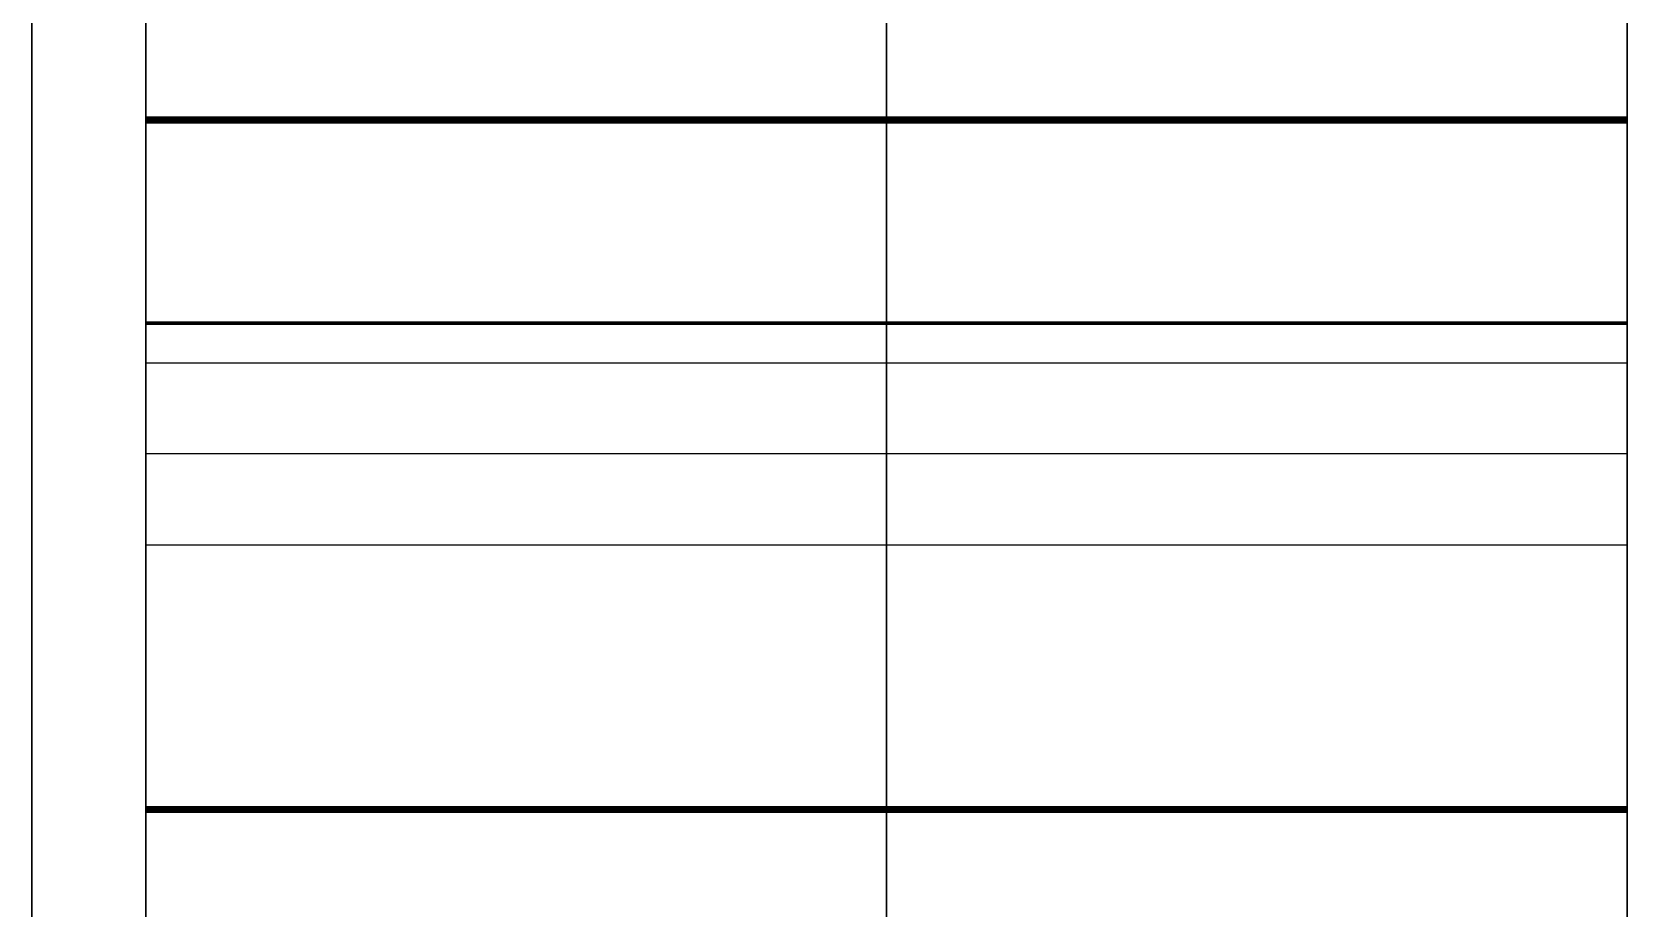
# Model space of a CAD drawing. Header units: millimetres. Extents: x -85 to 1059, y -155 to 155.
# Drawn here: x 1000 to 1007, y 35.92 to 39.77 of the extents above; entities that cross this region are included whole.
import ezdxf

# ---------------------------------------------------------------- set-up
doc = ezdxf.new("R2010")
doc.units = ezdxf.units.MM
doc.header["$MEASUREMENT"] = 0
doc.layers.add('Default', color=7, linetype='Continuous', true_color=0x000000)

msp = doc.modelspace()

# ---------------------------------------------------------------- linework, layer by layer
at = {"layer": 'Default'}
msp.add_line((1007, 11.1019, 0.0002), (1007, 140.002, 0.0002), dxfattribs=at)
for points, knots in [([(1000, 0, -154), (1000, -154, -154), (1000, -154), (1000, -154, 154), (1000, 0, 154), (1000, 154, 154), (1000, 154), (1000, 154, -154), (1000, 0, -154)], [0, 0, 0, 241.902634, 241.902634, 483.805269, 483.805269, 725.707903, 725.707903, 967.610537, 967.610537, 967.610537]), ([(1000, 0, -150), (1000, -150, -150), (1000, -150), (1000, -150, 150), (1000, 0, 150), (1000, 150, 150), (1000, 150), (1000, 150, -150), (1000, 0, -150)], [0, 0, 0, 235.619449, 235.619449, 471.238898, 471.238898, 706.858347, 706.858347, 942.477796, 942.477796, 942.477796])]:
    msp.add_rational_spline(points, [1, 0.707106781187, 1, 0.707106781187, 1, 0.707106781187, 1, 0.707106781187, 1], degree=2, knots=knots, dxfattribs=at)
for points, degree, knots in [([(1000.5, 0.0018, 150.0005), (1000.5, 82.8446, 150.0005), (1000.5, 150.0018, 82.8432), (1000.5, 150.0018, 0.0004), (1000.5, 150.0018, -82.8427), (1000.5, 82.8446, -150), (1000.5, 0.0018, -150), (1000.5, -82.8411, -150), (1000.5, -149.9983, -82.8427), (1000.5, -149.9983, 0.0004), (1000.5, -149.9983, 82.8432), (1000.5, -82.8411, 150.0005), (1000.5, 0.0018, 150.0005)], 3, [-5, -5, -5, -5, -4, -4, -4, -3, -3, -3, -2, -2, -2, -1, -1, -1, -1]), ([(1000.5, 0.3488, 139.7504), (1000.5, -76.9709, 139.7504), (1000.5, -139.6511, 77.0702), (1000.5, -139.6511, -0.2498), (1000.5, -139.6511, -77.5699), (1000.5, -76.9709, -140.2497), (1000.5, 0.3488, -140.2497), (1000.5, 77.6689, -140.2497), (1000.5, 140.349, -77.5699), (1000.5, 140.349, -0.2498), (1000.5, 140.349, 77.0702), (1000.5, 77.6689, 139.7504), (1000.5, 0.3488, 139.7504)], 3, [20636, 20636, 20636, 20636, 20637, 20637, 20637, 20638, 20638, 20638, 20639, 20639, 20639, 20640, 20640, 20640, 20640]), ([(1007, 0.3488, 139.7504), (1007, -76.9709, 139.7504), (1007, -139.6511, 77.0702), (1007, -139.6511, -0.2498), (1007, -139.6511, -77.5699), (1007, -76.9709, -140.2497), (1007, 0.3488, -140.2497), (1007, 77.6689, -140.2497), (1007, 140.349, -77.5699), (1007, 140.349, -0.2498), (1007, 140.349, 77.0702), (1007, 77.6689, 139.7504), (1007, 0.3488, 139.7504)], 3, [20636, 20636, 20636, 20636, 20637, 20637, 20637, 20638, 20638, 20638, 20639, 20639, 20639, 20640, 20640, 20640, 20640]), ([(1000.5, 0.0018, 140.0004), (1000.5, -77.318, 140.0004), (1000.5, -139.9981, 77.3202), (1000.5, -139.9981, 0.0002), (1000.5, -139.9981, -77.3199), (1000.5, -77.318, -139.9997), (1000.5, 0.0018, -139.9997), (1000.5, 77.3215, -139.9997), (1000.5, 140.002, -77.3199), (1000.5, 140.002, 0.0002), (1000.5, 140.002, 77.3202), (1000.5, 77.3215, 140.0004), (1000.5, 0.0018, 140.0004)], 3, [-1, -1, -1, -1, 0, 0, 0, 1, 1, 1, 2, 2, 2, 3, 3, 3, 3]), ([(1003.75, 0.0018, 140.0004), (1003.75, -77.318, 140.0004), (1003.75, -139.9981, 77.3202), (1003.75, -139.9981, 0.0002), (1003.75, -139.9981, -77.3199), (1003.75, -77.318, -139.9997), (1003.75, 0.0018, -139.9997), (1003.75, 77.3215, -139.9997), (1003.75, 140.002, -77.3199), (1003.75, 140.002, 0.0002), (1003.75, 140.002, 77.3202), (1003.75, 77.3215, 140.0004), (1003.75, 0.0018, 140.0004)], 3, [-1, -1, -1, -1, 0, 0, 0, 1, 1, 1, 2, 2, 2, 3, 3, 3, 3]), ([(1007, 0.0018, 140.0004), (1007, -77.318, 140.0004), (1007, -139.9981, 77.3202), (1007, -139.9981, 0.0002), (1007, -139.9981, -77.3199), (1007, -77.318, -139.9997), (1007, 0.0018, -139.9997), (1007, 77.3215, -139.9997), (1007, 140.002, -77.3199), (1007, 140.002, 0.0002), (1007, 140.002, 77.3202), (1007, 77.3215, 140.0004), (1007, 0.0018, 140.0004)], 3, [-1, -1, -1, -1, 0, 0, 0, 1, 1, 1, 2, 2, 2, 3, 3, 3, 3]), ([(1007, 124.0322, 15.6482), (1007, 116.3332, 77.2989), (1007, 63.7379, 125.0004), (1007, 0.0019, 125.0004), (1007, -17.5054, 125.0004), (1007, -34.1724, 121.4011), (1007, -49.2988, 114.9022)], 3, [595.378082, 595.378082, 595.378082, 595.378082, 596.378082, 596.378082, 596.378082, 597.378082, 597.378082, 597.378082, 597.378082]), ([(1007, -49.627, -114.76), (1007, -34.4135, -121.3481), (1007, -17.6322, -124.9994), (1007, 0.0018, -124.9994), (1007, 63.676, -124.9994), (1007, 116.2304, -77.3892), (1007, 124.0095, -15.8252)], 3, [1200.555169, 1200.555169, 1200.555169, 1200.555169, 1201.555169, 1201.555169, 1201.555169, 1202.555169, 1202.555169, 1202.555169, 1202.555169]), ([(1000.5, 39.3915, 147.6627), (1000.5, 39.4133, 147.6971), (1000.5, 39.4352, 147.7315), (1000.5, 39.4611, 147.7719), (1000.5, 39.4871, 147.8123), (1000.5, 39.5132, 147.8527), (1000.5, 39.5393, 147.8931), (1000.5, 39.5656, 147.934), (1000.5, 39.5918, 147.9749), (1000.5, 39.6185, 148.0158), (1000.5, 39.6451, 148.0567), (1000.5, 39.6719, 148.0978), (1000.5, 39.6987, 148.1389), (1000.5, 39.7259, 148.1802), (1000.5, 39.7531, 148.2215), (1000.5, 39.7804, 148.2631), (1000.5, 39.8077, 148.3047), (1000.5, 39.8354, 148.3466), (1000.5, 39.8631, 148.3884), (1000.5, 39.891, 148.4302), (1000.5, 39.9189, 148.472), (1000.5, 39.9469, 148.5141), (1000.5, 39.9749, 148.5563), (1000.5, 40.0033, 148.5988), (1000.5, 40.0317, 148.6413), (1000.5, 40.0603, 148.6836), (1000.5, 40.0889, 148.726), (1000.5, 40.1178, 148.7687), (1000.5, 40.1468, 148.8113), (1000.5, 40.1759, 148.8544), (1000.5, 40.205, 148.8974), (1000.5, 40.2344, 148.9405), (1000.5, 40.2639, 148.9835), (1000.5, 40.2935, 149.0267), (1000.5, 40.3231, 149.0699), (1000.5, 40.3531, 149.1133), (1000.5, 40.3831, 149.1567), (1000.5, 40.4133, 149.2005), (1000.5, 40.4434, 149.2442), (1000.5, 40.474, 149.2881), (1000.5, 40.5045, 149.332), (1000.5, 40.5352, 149.3761), (1000.5, 40.5659, 149.4202), (1000.5, 40.5711, 149.4278), (1000.5, 40.5764, 149.4354)], 2, [916, 916, 916, 917, 917, 918, 918, 919, 919, 920, 920, 921, 921, 922, 922, 923, 923, 924, 924, 925, 925, 926, 926, 927, 927, 928, 928, 929, 929, 930, 930, 931, 931, 932, 932, 933, 933, 934, 934, 935, 935, 936, 936, 937, 937, 938, 938, 938]), ([(1000.5, 40.5764, -149.935), (1000.5, 40.5711, -149.9274), (1000.5, 40.5659, -149.9198), (1000.5, 40.5352, -149.8757), (1000.5, 40.5045, -149.8316), (1000.5, 40.474, -149.7879), (1000.5, 40.4434, -149.7441), (1000.5, 40.4133, -149.7004), (1000.5, 40.3831, -149.6567), (1000.5, 40.3531, -149.6133), (1000.5, 40.3231, -149.5699), (1000.5, 40.2935, -149.5267), (1000.5, 40.2639, -149.4834), (1000.5, 40.2344, -149.44), (1000.5, 40.205, -149.3967), (1000.5, 40.1759, -149.3538), (1000.5, 40.1468, -149.3109), (1000.5, 40.1178, -149.2682), (1000.5, 40.0889, -149.2256), (1000.5, 40.0603, -149.1831), (1000.5, 40.0317, -149.1405), (1000.5, 40.0033, -149.0984), (1000.5, 39.9749, -149.0562), (1000.5, 39.9469, -149.0139), (1000.5, 39.9189, -148.9716), (1000.5, 39.891, -148.9298), (1000.5, 39.8631, -148.888), (1000.5, 39.8354, -148.8461), (1000.5, 39.8077, -148.8043), (1000.5, 39.7804, -148.7627), (1000.5, 39.7531, -148.7211), (1000.5, 39.7259, -148.6798), (1000.5, 39.6987, -148.6385), (1000.5, 39.6719, -148.5974), (1000.5, 39.6451, -148.5563), (1000.5, 39.6185, -148.5154), (1000.5, 39.5918, -148.4745), (1000.5, 39.5656, -148.4338), (1000.5, 39.5393, -148.393), (1000.5, 39.5132, -148.3524), (1000.5, 39.4871, -148.3119), (1000.5, 39.4611, -148.2715), (1000.5, 39.4352, -148.2311), (1000.5, 39.4133, -148.1967), (1000.5, 39.3915, -148.1623)], 2, [9516, 9516, 9516, 9517, 9517, 9518, 9518, 9519, 9519, 9520, 9520, 9521, 9521, 9522, 9522, 9523, 9523, 9524, 9524, 9525, 9525, 9526, 9526, 9527, 9527, 9528, 9528, 9529, 9529, 9530, 9530, 9531, 9531, 9532, 9532, 9533, 9533, 9534, 9534, 9535, 9535, 9536, 9536, 9537, 9537, 9538, 9538, 9538]), ([(1007, 39.3915, 147.6627), (1007, 39.4133, 147.6971), (1007, 39.4352, 147.7315), (1007, 39.4611, 147.7719), (1007, 39.4871, 147.8123), (1007, 39.5132, 147.8527), (1007, 39.5393, 147.8931), (1007, 39.5656, 147.934), (1007, 39.5918, 147.9749), (1007, 39.6185, 148.0158), (1007, 39.6451, 148.0567), (1007, 39.6719, 148.0978), (1007, 39.6987, 148.1389), (1007, 39.7259, 148.1802), (1007, 39.7531, 148.2215), (1007, 39.7804, 148.2631), (1007, 39.8077, 148.3047), (1007, 39.8354, 148.3466), (1007, 39.8631, 148.3884), (1007, 39.891, 148.4302), (1007, 39.9189, 148.472), (1007, 39.9469, 148.5141), (1007, 39.9749, 148.5563), (1007, 40.0033, 148.5988), (1007, 40.0317, 148.6413), (1007, 40.0603, 148.6836), (1007, 40.0889, 148.726), (1007, 40.1178, 148.7687), (1007, 40.1468, 148.8113), (1007, 40.1759, 148.8544), (1007, 40.205, 148.8974), (1007, 40.2344, 148.9405), (1007, 40.2639, 148.9835), (1007, 40.2935, 149.0267), (1007, 40.3231, 149.0699), (1007, 40.3531, 149.1133), (1007, 40.3831, 149.1567), (1007, 40.4133, 149.2005), (1007, 40.4434, 149.2442), (1007, 40.474, 149.2881), (1007, 40.5045, 149.332), (1007, 40.5352, 149.3761), (1007, 40.5659, 149.4202), (1007, 40.5711, 149.4278), (1007, 40.5764, 149.4354)], 2, [916, 916, 916, 917, 917, 918, 918, 919, 919, 920, 920, 921, 921, 922, 922, 923, 923, 924, 924, 925, 925, 926, 926, 927, 927, 928, 928, 929, 929, 930, 930, 931, 931, 932, 932, 933, 933, 934, 934, 935, 935, 936, 936, 937, 937, 938, 938, 938]), ([(1007, 40.5764, -149.935), (1007, 40.5711, -149.9274), (1007, 40.5659, -149.9198), (1007, 40.5352, -149.8757), (1007, 40.5045, -149.8316), (1007, 40.474, -149.7879), (1007, 40.4434, -149.7441), (1007, 40.4133, -149.7004), (1007, 40.3831, -149.6567), (1007, 40.3531, -149.6133), (1007, 40.3231, -149.5699), (1007, 40.2935, -149.5267), (1007, 40.2639, -149.4834), (1007, 40.2344, -149.44), (1007, 40.205, -149.3967), (1007, 40.1759, -149.3538), (1007, 40.1468, -149.3109), (1007, 40.1178, -149.2682), (1007, 40.0889, -149.2256), (1007, 40.0603, -149.1831), (1007, 40.0317, -149.1405), (1007, 40.0033, -149.0984), (1007, 39.9749, -149.0562), (1007, 39.9469, -149.0139), (1007, 39.9189, -148.9716), (1007, 39.891, -148.9298), (1007, 39.8631, -148.888), (1007, 39.8354, -148.8461), (1007, 39.8077, -148.8043), (1007, 39.7804, -148.7627), (1007, 39.7531, -148.7211), (1007, 39.7259, -148.6798), (1007, 39.6987, -148.6385), (1007, 39.6719, -148.5974), (1007, 39.6451, -148.5563), (1007, 39.6185, -148.5154), (1007, 39.5918, -148.4745), (1007, 39.5656, -148.4338), (1007, 39.5393, -148.393), (1007, 39.5132, -148.3524), (1007, 39.4871, -148.3119), (1007, 39.4611, -148.2715), (1007, 39.4352, -148.2311), (1007, 39.4133, -148.1967), (1007, 39.3915, -148.1623)], 2, [9516, 9516, 9516, 9517, 9517, 9518, 9518, 9519, 9519, 9520, 9520, 9521, 9521, 9522, 9522, 9523, 9523, 9524, 9524, 9525, 9525, 9526, 9526, 9527, 9527, 9528, 9528, 9529, 9529, 9530, 9530, 9531, 9531, 9532, 9532, 9533, 9533, 9534, 9534, 9535, 9535, 9536, 9536, 9537, 9537, 9538, 9538, 9538]), ([(1000.5, 38.4933, 147.8673), (1000.5, 38.636, 147.8304), (1000.5, 38.7787, 147.7936), (1000.5, 38.9297, 147.7544), (1000.5, 39.0807, 147.7153), (1000.5, 39.2234, 147.6777), (1000.5, 39.3661, 147.6401)], 2, [904, 904, 904, 905, 905, 906, 906, 907, 907, 907]), ([(1000.5, 39.3661, -148.1397), (1000.5, 39.2234, -148.1771), (1000.5, 39.0807, -148.2145), (1000.5, 38.9297, -148.254), (1000.5, 38.7787, -148.2935), (1000.5, 38.636, -148.3304), (1000.5, 38.4933, -148.3673)], 2, [9547, 9547, 9547, 9548, 9548, 9549, 9549, 9550, 9550, 9550]), ([(1007, 38.4933, 147.8673), (1007, 38.636, 147.8304), (1007, 38.7787, 147.7936), (1007, 38.9297, 147.7544), (1007, 39.0807, 147.7153), (1007, 39.2234, 147.6777), (1007, 39.3661, 147.6401)], 2, [904, 904, 904, 905, 905, 906, 906, 907, 907, 907]), ([(1007, 39.3661, -148.1397), (1007, 39.2234, -148.1771), (1007, 39.0807, -148.2145), (1007, 38.9297, -148.254), (1007, 38.7787, -148.2935), (1007, 38.636, -148.3304), (1007, 38.4933, -148.3673)], 2, [9547, 9547, 9547, 9548, 9548, 9549, 9549, 9550, 9550, 9550]), ([(1000.5, 38.4898, 147.8701), (1000.5, 38.4906, 147.8694), (1000.5, 38.4915, 147.8687), (1000.5, 38.4924, 147.868), (1000.5, 38.4933, 147.8673)], 2, [902, 902, 902, 903, 903, 904, 904, 904]), ([(1000.5, 38.4869, 147.8758), (1000.5, 38.4876, 147.8744), (1000.5, 38.4883, 147.8729), (1000.5, 38.489, 147.8715), (1000.5, 38.4898, 147.8701)], 2, [900, 900, 900, 901, 901, 902, 902, 902]), ([(1000.5, 38.4823, 147.8998), (1000.5, 38.4831, 147.8941), (1000.5, 38.4838, 147.8885), (1000.5, 38.4841, 147.886), (1000.5, 38.4845, 147.8835)], 2, [895, 895, 895, 896.5, 896.5, 898, 898, 898]), ([(1000.5, 38.4838, -148.3881), (1000.5, 38.4834, -148.3909), (1000.5, 38.4831, -148.3937), (1000.5, 38.4827, -148.3965), (1000.5, 38.4823, -148.3994)], 2, [9557, 9557, 9557, 9558, 9558, 9559, 9559, 9559]), ([(1000.5, 38.3134, 150.0252), (1000.5, 38.3142, 150.0161), (1000.5, 38.3151, 150.0069), (1000.5, 38.3204, 149.9535), (1000.5, 38.3257, 149.9), (1000.5, 38.3308, 149.8469), (1000.5, 38.3359, 149.7938), (1000.5, 38.3411, 149.7407), (1000.5, 38.3462, 149.6876), (1000.5, 38.3511, 149.6352), (1000.5, 38.3561, 149.5829), (1000.5, 38.3608, 149.5307), (1000.5, 38.3656, 149.4784), (1000.5, 38.3702, 149.4264), (1000.5, 38.3747, 149.3744), (1000.5, 38.3792, 149.3227), (1000.5, 38.3836, 149.271), (1000.5, 38.388, 149.2197), (1000.5, 38.3924, 149.1683), (1000.5, 38.3966, 149.1174), (1000.5, 38.4009, 149.0664), (1000.5, 38.4049, 149.0156), (1000.5, 38.409, 148.9648), (1000.5, 38.413, 148.9142), (1000.5, 38.4171, 148.8635), (1000.5, 38.421, 148.8133), (1000.5, 38.4248, 148.763), (1000.5, 38.4285, 148.7131), (1000.5, 38.4323, 148.6632), (1000.5, 38.4358, 148.6136), (1000.5, 38.4393, 148.564), (1000.5, 38.4428, 148.5148), (1000.5, 38.4464, 148.4656), (1000.5, 38.4497, 148.4166), (1000.5, 38.4531, 148.3675), (1000.5, 38.4562, 148.3187), (1000.5, 38.4594, 148.2698), (1000.5, 38.4626, 148.2215), (1000.5, 38.4658, 148.1732), (1000.5, 38.4688, 148.125), (1000.5, 38.4718, 148.0769), (1000.5, 38.4746, 148.0289), (1000.5, 38.4774, 147.9809), (1000.5, 38.4799, 147.9403), (1000.5, 38.4823, 147.8998)], 2, [873, 873, 873, 874, 874, 875, 875, 876, 876, 877, 877, 878, 878, 879, 879, 880, 880, 881, 881, 882, 882, 883, 883, 884, 884, 885, 885, 886, 886, 887, 887, 888, 888, 889, 889, 890, 890, 891, 891, 892, 892, 893, 893, 894, 894, 895, 895, 895]), ([(1000.5, 38.4823, -148.3994), (1000.5, 38.4799, -148.4401), (1000.5, 38.4774, -148.4808), (1000.5, 38.4746, -148.5286), (1000.5, 38.4718, -148.5764), (1000.5, 38.4688, -148.6246), (1000.5, 38.4658, -148.6728), (1000.5, 38.4626, -148.7211), (1000.5, 38.4594, -148.7694), (1000.5, 38.4562, -148.8183), (1000.5, 38.4531, -148.8671), (1000.5, 38.4497, -148.9162), (1000.5, 38.4464, -148.9652), (1000.5, 38.4428, -149.0144), (1000.5, 38.4393, -149.0636), (1000.5, 38.4358, -149.1132), (1000.5, 38.4323, -149.1628), (1000.5, 38.4285, -149.2129), (1000.5, 38.4248, -149.263), (1000.5, 38.421, -149.313), (1000.5, 38.4171, -149.3631), (1000.5, 38.413, -149.4138), (1000.5, 38.409, -149.4644), (1000.5, 38.4049, -149.5152), (1000.5, 38.4009, -149.566), (1000.5, 38.3966, -149.617), (1000.5, 38.3924, -149.6679), (1000.5, 38.388, -149.7193), (1000.5, 38.3836, -149.7706), (1000.5, 38.3792, -149.8223), (1000.5, 38.3747, -149.874), (1000.5, 38.3702, -149.926), (1000.5, 38.3656, -149.978), (1000.5, 38.3608, -150.0302), (1000.5, 38.3561, -150.0825), (1000.5, 38.3511, -150.1352), (1000.5, 38.3462, -150.1879), (1000.5, 38.3411, -150.2405), (1000.5, 38.3359, -150.2931), (1000.5, 38.3308, -150.3463), (1000.5, 38.3257, -150.3996), (1000.5, 38.3204, -150.4531), (1000.5, 38.3151, -150.5065), (1000.5, 38.3142, -150.5157), (1000.5, 38.3134, -150.5248)], 2, [9559, 9559, 9559, 9560, 9560, 9561, 9561, 9562, 9562, 9563, 9563, 9564, 9564, 9565, 9565, 9566, 9566, 9567, 9567, 9568, 9568, 9569, 9569, 9570, 9570, 9571, 9571, 9572, 9572, 9573, 9573, 9574, 9574, 9575, 9575, 9576, 9576, 9577, 9577, 9578, 9578, 9579, 9579, 9580, 9580, 9581, 9581, 9581]), ([(1007, 38.4898, 147.8701), (1007, 38.4906, 147.8694), (1007, 38.4915, 147.8687), (1007, 38.4924, 147.868), (1007, 38.4933, 147.8673)], 2, [902, 902, 902, 903, 903, 904, 904, 904]), ([(1007, 38.4869, 147.8758), (1007, 38.4876, 147.8744), (1007, 38.4883, 147.8729), (1007, 38.489, 147.8715), (1007, 38.4898, 147.8701)], 2, [900, 900, 900, 901, 901, 902, 902, 902]), ([(1007, 38.4823, 147.8998), (1007, 38.4831, 147.8941), (1007, 38.4838, 147.8885), (1007, 38.4841, 147.886), (1007, 38.4845, 147.8835)], 2, [895, 895, 895, 896.5, 896.5, 898, 898, 898]), ([(1007, 38.4838, -148.3881), (1007, 38.4834, -148.3909), (1007, 38.4831, -148.3937), (1007, 38.4827, -148.3965), (1007, 38.4823, -148.3994)], 2, [9557, 9557, 9557, 9558, 9558, 9559, 9559, 9559]), ([(1007, 38.3134, 150.0252), (1007, 38.3142, 150.0161), (1007, 38.3151, 150.0069), (1007, 38.3204, 149.9535), (1007, 38.3257, 149.9), (1007, 38.3308, 149.8469), (1007, 38.3359, 149.7938), (1007, 38.3411, 149.7407), (1007, 38.3462, 149.6876), (1007, 38.3511, 149.6352), (1007, 38.3561, 149.5829), (1007, 38.3608, 149.5307), (1007, 38.3656, 149.4784), (1007, 38.3702, 149.4264), (1007, 38.3747, 149.3744), (1007, 38.3792, 149.3227), (1007, 38.3836, 149.271), (1007, 38.388, 149.2197), (1007, 38.3924, 149.1683), (1007, 38.3966, 149.1174), (1007, 38.4009, 149.0664), (1007, 38.4049, 149.0156), (1007, 38.409, 148.9648), (1007, 38.413, 148.9142), (1007, 38.4171, 148.8635), (1007, 38.421, 148.8133), (1007, 38.4248, 148.763), (1007, 38.4285, 148.7131), (1007, 38.4323, 148.6632), (1007, 38.4358, 148.6136), (1007, 38.4393, 148.564), (1007, 38.4428, 148.5148), (1007, 38.4464, 148.4656), (1007, 38.4497, 148.4166), (1007, 38.4531, 148.3675), (1007, 38.4562, 148.3187), (1007, 38.4594, 148.2698), (1007, 38.4626, 148.2215), (1007, 38.4658, 148.1732), (1007, 38.4688, 148.125), (1007, 38.4718, 148.0769), (1007, 38.4746, 148.0289), (1007, 38.4774, 147.9809), (1007, 38.4799, 147.9403), (1007, 38.4823, 147.8998)], 2, [873, 873, 873, 874, 874, 875, 875, 876, 876, 877, 877, 878, 878, 879, 879, 880, 880, 881, 881, 882, 882, 883, 883, 884, 884, 885, 885, 886, 886, 887, 887, 888, 888, 889, 889, 890, 890, 891, 891, 892, 892, 893, 893, 894, 894, 895, 895, 895]), ([(1007, 38.4823, -148.3994), (1007, 38.4799, -148.4401), (1007, 38.4774, -148.4808), (1007, 38.4746, -148.5286), (1007, 38.4718, -148.5764), (1007, 38.4688, -148.6246), (1007, 38.4658, -148.6728), (1007, 38.4626, -148.7211), (1007, 38.4594, -148.7694), (1007, 38.4562, -148.8183), (1007, 38.4531, -148.8671), (1007, 38.4497, -148.9162), (1007, 38.4464, -148.9652), (1007, 38.4428, -149.0144), (1007, 38.4393, -149.0636), (1007, 38.4358, -149.1132), (1007, 38.4323, -149.1628), (1007, 38.4285, -149.2129), (1007, 38.4248, -149.263), (1007, 38.421, -149.313), (1007, 38.4171, -149.3631), (1007, 38.413, -149.4138), (1007, 38.409, -149.4644), (1007, 38.4049, -149.5152), (1007, 38.4009, -149.566), (1007, 38.3966, -149.617), (1007, 38.3924, -149.6679), (1007, 38.388, -149.7193), (1007, 38.3836, -149.7706), (1007, 38.3792, -149.8223), (1007, 38.3747, -149.874), (1007, 38.3702, -149.926), (1007, 38.3656, -149.978), (1007, 38.3608, -150.0302), (1007, 38.3561, -150.0825), (1007, 38.3511, -150.1352), (1007, 38.3462, -150.1879), (1007, 38.3411, -150.2405), (1007, 38.3359, -150.2931), (1007, 38.3308, -150.3463), (1007, 38.3257, -150.3996), (1007, 38.3204, -150.4531), (1007, 38.3151, -150.5065), (1007, 38.3142, -150.5157), (1007, 38.3134, -150.5248)], 2, [9559, 9559, 9559, 9560, 9560, 9561, 9561, 9562, 9562, 9563, 9563, 9564, 9564, 9565, 9565, 9566, 9566, 9567, 9567, 9568, 9568, 9569, 9569, 9570, 9570, 9571, 9571, 9572, 9572, 9573, 9573, 9574, 9574, 9575, 9575, 9576, 9576, 9577, 9577, 9578, 9578, 9579, 9579, 9580, 9580, 9581, 9581, 9581]), ([(1000.5, 36.3629, 148.4233), (1000.5, 36.3856, 148.4605), (1000.5, 36.4084, 148.4977), (1000.5, 36.4334, 148.5388), (1000.5, 36.4585, 148.5799), (1000.5, 36.4837, 148.6208), (1000.5, 36.5089, 148.6618), (1000.5, 36.5345, 148.7032), (1000.5, 36.5601, 148.7447), (1000.5, 36.5858, 148.7859), (1000.5, 36.6116, 148.8272), (1000.5, 36.6377, 148.8688), (1000.5, 36.6638, 148.9105), (1000.5, 36.6901, 148.9526), (1000.5, 36.7163, 148.9948), (1000.5, 36.7428, 149.0368), (1000.5, 36.7693, 149.0787), (1000.5, 36.7961, 149.1211), (1000.5, 36.8229, 149.1634), (1000.5, 36.8499, 149.2057), (1000.5, 36.8769, 149.2481), (1000.5, 36.9042, 149.2908), (1000.5, 36.9315, 149.3334), (1000.5, 36.9589, 149.3767), (1000.5, 36.9862, 149.4199), (1000.5, 37.0141, 149.4629), (1000.5, 37.042, 149.506), (1000.5, 37.07, 149.5492), (1000.5, 37.098, 149.5924), (1000.5, 37.1263, 149.636), (1000.5, 37.1545, 149.6795), (1000.5, 37.1831, 149.7231), (1000.5, 37.2116, 149.7667), (1000.5, 37.2404, 149.8106), (1000.5, 37.2691, 149.8545), (1000.5, 37.2982, 149.8986), (1000.5, 37.3274, 149.9427), (1000.5, 37.3566, 149.9868), (1000.5, 37.3859, 150.0309), (1000.5, 37.4154, 150.0753), (1000.5, 37.4448, 150.1198), (1000.5, 37.4746, 150.1646), (1000.5, 37.5044, 150.2094), (1000.5, 37.5096, 150.217), (1000.5, 37.5147, 150.2246)], 2, [848, 848, 848, 849.045455, 849.045455, 850.090909, 850.090909, 851.136364, 851.136364, 852.181818, 852.181818, 853.227273, 853.227273, 854.272727, 854.272727, 855.318182, 855.318182, 856.363636, 856.363636, 857.409091, 857.409091, 858.454545, 858.454545, 859.5, 859.5, 860.545455, 860.545455, 861.590909, 861.590909, 862.636364, 862.636364, 863.681818, 863.681818, 864.727273, 864.727273, 865.772727, 865.772727, 866.818182, 866.818182, 867.863636, 867.863636, 868.909091, 868.909091, 869.954545, 869.954545, 871, 871, 871]), ([(1000.5, 37.5147, -150.7242), (1000.5, 37.5096, -150.7166), (1000.5, 37.5044, -150.709), (1000.5, 37.4746, -150.6642), (1000.5, 37.4448, -150.6194), (1000.5, 37.4154, -150.5749), (1000.5, 37.3859, -150.5305), (1000.5, 37.3566, -150.4862), (1000.5, 37.3274, -150.4419), (1000.5, 37.2982, -150.3978), (1000.5, 37.2691, -150.3537), (1000.5, 37.2404, -150.31), (1000.5, 37.2116, -150.2663), (1000.5, 37.1831, -150.2225), (1000.5, 37.1545, -150.1788), (1000.5, 37.1263, -150.1354), (1000.5, 37.098, -150.092), (1000.5, 37.07, -150.0486), (1000.5, 37.042, -150.0052), (1000.5, 37.0141, -149.9622), (1000.5, 36.9862, -149.9191), (1000.5, 36.9589, -149.8763), (1000.5, 36.9315, -149.8334), (1000.5, 36.9042, -149.7907), (1000.5, 36.8769, -149.748), (1000.5, 36.8499, -149.7055), (1000.5, 36.8229, -149.663), (1000.5, 36.7961, -149.6207), (1000.5, 36.7693, -149.5783), (1000.5, 36.7428, -149.5364), (1000.5, 36.7163, -149.4944), (1000.5, 36.6901, -149.4524), (1000.5, 36.6638, -149.4104), (1000.5, 36.6377, -149.3688), (1000.5, 36.6116, -149.3272), (1000.5, 36.5858, -149.2857), (1000.5, 36.5601, -149.2443), (1000.5, 36.5345, -149.2028), (1000.5, 36.5089, -149.1614), (1000.5, 36.4837, -149.1204), (1000.5, 36.4585, -149.0795), (1000.5, 36.4334, -149.0386), (1000.5, 36.4084, -148.9977), (1000.5, 36.3872, -148.9629), (1000.5, 36.366, -148.9282)], 2, [9583, 9583, 9583, 9584, 9584, 9585, 9585, 9586, 9586, 9587, 9587, 9588, 9588, 9589, 9589, 9590, 9590, 9591, 9591, 9592, 9592, 9593, 9593, 9594, 9594, 9595, 9595, 9596, 9596, 9597, 9597, 9598, 9598, 9599, 9599, 9600, 9600, 9601, 9601, 9602, 9602, 9603, 9603, 9604, 9604, 9605, 9605, 9605]), ([(1007, 36.3629, 148.4233), (1007, 36.3856, 148.4605), (1007, 36.4084, 148.4977), (1007, 36.4334, 148.5388), (1007, 36.4585, 148.5799), (1007, 36.4837, 148.6208), (1007, 36.5089, 148.6618), (1007, 36.5345, 148.7032), (1007, 36.5601, 148.7447), (1007, 36.5858, 148.7859), (1007, 36.6116, 148.8272), (1007, 36.6377, 148.8688), (1007, 36.6638, 148.9105), (1007, 36.6901, 148.9526), (1007, 36.7163, 148.9948), (1007, 36.7428, 149.0368), (1007, 36.7693, 149.0787), (1007, 36.7961, 149.1211), (1007, 36.8229, 149.1634), (1007, 36.8499, 149.2057), (1007, 36.8769, 149.2481), (1007, 36.9042, 149.2908), (1007, 36.9315, 149.3334), (1007, 36.9589, 149.3767), (1007, 36.9862, 149.4199), (1007, 37.0141, 149.4629), (1007, 37.042, 149.506), (1007, 37.07, 149.5492), (1007, 37.098, 149.5924), (1007, 37.1263, 149.636), (1007, 37.1545, 149.6795), (1007, 37.1831, 149.7231), (1007, 37.2116, 149.7667), (1007, 37.2404, 149.8106), (1007, 37.2691, 149.8545), (1007, 37.2982, 149.8986), (1007, 37.3274, 149.9427), (1007, 37.3566, 149.9868), (1007, 37.3859, 150.0309), (1007, 37.4154, 150.0753), (1007, 37.4448, 150.1198), (1007, 37.4746, 150.1646), (1007, 37.5044, 150.2094), (1007, 37.5096, 150.217), (1007, 37.5147, 150.2246)], 2, [848, 848, 848, 849.045455, 849.045455, 850.090909, 850.090909, 851.136364, 851.136364, 852.181818, 852.181818, 853.227273, 853.227273, 854.272727, 854.272727, 855.318182, 855.318182, 856.363636, 856.363636, 857.409091, 857.409091, 858.454545, 858.454545, 859.5, 859.5, 860.545455, 860.545455, 861.590909, 861.590909, 862.636364, 862.636364, 863.681818, 863.681818, 864.727273, 864.727273, 865.772727, 865.772727, 866.818182, 866.818182, 867.863636, 867.863636, 868.909091, 868.909091, 869.954545, 869.954545, 871, 871, 871]), ([(1007, 37.5147, -150.7242), (1007, 37.5096, -150.7166), (1007, 37.5044, -150.709), (1007, 37.4746, -150.6642), (1007, 37.4448, -150.6194), (1007, 37.4154, -150.5749), (1007, 37.3859, -150.5305), (1007, 37.3566, -150.4862), (1007, 37.3274, -150.4419), (1007, 37.2982, -150.3978), (1007, 37.2691, -150.3537), (1007, 37.2404, -150.31), (1007, 37.2116, -150.2663), (1007, 37.1831, -150.2225), (1007, 37.1545, -150.1788), (1007, 37.1263, -150.1354), (1007, 37.098, -150.092), (1007, 37.07, -150.0486), (1007, 37.042, -150.0052), (1007, 37.0141, -149.9622), (1007, 36.9862, -149.9191), (1007, 36.9589, -149.8763), (1007, 36.9315, -149.8334), (1007, 36.9042, -149.7907), (1007, 36.8769, -149.748), (1007, 36.8499, -149.7055), (1007, 36.8229, -149.663), (1007, 36.7961, -149.6207), (1007, 36.7693, -149.5783), (1007, 36.7428, -149.5364), (1007, 36.7163, -149.4944), (1007, 36.6901, -149.4524), (1007, 36.6638, -149.4104), (1007, 36.6377, -149.3688), (1007, 36.6116, -149.3272), (1007, 36.5858, -149.2857), (1007, 36.5601, -149.2443), (1007, 36.5345, -149.2028), (1007, 36.5089, -149.1614), (1007, 36.4837, -149.1204), (1007, 36.4585, -149.0795), (1007, 36.4334, -149.0386), (1007, 36.4084, -148.9977), (1007, 36.3872, -148.9629), (1007, 36.366, -148.9282)], 2, [9583, 9583, 9583, 9584, 9584, 9585, 9585, 9586, 9586, 9587, 9587, 9588, 9588, 9589, 9589, 9590, 9590, 9591, 9591, 9592, 9592, 9593, 9593, 9594, 9594, 9595, 9595, 9596, 9596, 9597, 9597, 9598, 9598, 9599, 9599, 9600, 9600, 9601, 9601, 9602, 9602, 9603, 9603, 9604, 9604, 9605, 9605, 9605]), ([(1000.5, 36.3565, -148.9148), (1000.5, 36.3549, -148.9132), (1000.5, 36.3533, -148.9116), (1000.5, 36.3521, -148.9104), (1000.5, 36.3509, -148.9091)], 2, [9608, 9608, 9608, 9609, 9609, 9610, 9610, 9610]), ([(1000.5, 35.464, 148.6145), (1000.5, 35.6074, 148.5806), (1000.5, 35.7508, 148.5468), (1000.5, 35.9027, 148.5106), (1000.5, 36.0545, 148.4744), (1000.5, 36.1978, 148.4399), (1000.5, 36.341, 148.4053)], 2, [837, 837, 837, 838, 838, 839, 839, 840, 840, 840]), ([(1000.5, 36.341, -148.9049), (1000.5, 36.1978, -148.9393), (1000.5, 36.0545, -148.9737), (1000.5, 35.9027, -149.01), (1000.5, 35.7508, -149.0463), (1000.5, 35.6074, -149.0804), (1000.5, 35.464, -149.1144)], 2, [9614, 9614, 9614, 9615, 9615, 9616, 9616, 9617, 9617, 9617]), ([(1007, 36.3565, -148.9148), (1007, 36.3549, -148.9132), (1007, 36.3533, -148.9116), (1007, 36.3521, -148.9104), (1007, 36.3509, -148.9091)], 2, [9608, 9608, 9608, 9609, 9609, 9610, 9610, 9610]), ([(1007, 35.464, 148.6145), (1007, 35.6074, 148.5806), (1007, 35.7508, 148.5468), (1007, 35.9027, 148.5106), (1007, 36.0545, 148.4744), (1007, 36.1978, 148.4399), (1007, 36.341, 148.4053)], 2, [837, 837, 837, 838, 838, 839, 839, 840, 840, 840]), ([(1007, 36.341, -148.9049), (1007, 36.1978, -148.9393), (1007, 36.0545, -148.9737), (1007, 35.9027, -149.01), (1007, 35.7508, -149.0463), (1007, 35.6074, -149.0804), (1007, 35.464, -149.1144)], 2, [9614, 9614, 9614, 9615, 9615, 9616, 9616, 9617, 9617, 9617])]:
    msp.add_open_spline(points, degree=degree, knots=knots, dxfattribs=at)
for points, degree in [([(1007, 123.9657, -15.1292), (1007, 89.2759, -15.1292), (1007, 54.5861, -15.1292), (1007, 19.8963, -15.1292)], 3), ([(1007, 20.2489, 14.8569), (1007, 54.8211, 14.8569), (1007, 89.3933, 14.8569), (1007, 123.9656, 14.8569)], 3), ([(1007, 39.3915, 147.6627), (1003.75, 39.3915, 147.6627), (1000.5, 39.3915, 147.6627)], 2), ([(1000.5, 39.3879, 147.6578), (1000.5, 39.3897, 147.6602), (1000.5, 39.3915, 147.6627)], 2), ([(1007, 39.3915, -148.1623), (1003.75, 39.3915, -148.1623), (1000.5, 39.3915, -148.1623)], 2), ([(1000.5, 39.3915, -148.1623), (1000.5, 39.3897, -148.16), (1000.5, 39.3879, -148.1577)], 2), ([(1007, 39.3879, 147.6578), (1003.75, 39.3879, 147.6578), (1000.5, 39.3879, 147.6578)], 2), ([(1000.5, 39.3848, 147.6535), (1000.5, 39.3863, 147.6556), (1000.5, 39.3879, 147.6578)], 2), ([(1007, 39.3879, -148.1577), (1003.75, 39.3879, -148.1577), (1000.5, 39.3879, -148.1577)], 2), ([(1000.5, 39.3879, -148.1577), (1000.5, 39.3863, -148.1554), (1000.5, 39.3848, -148.1531)], 2), ([(1007, 39.3848, 147.6535), (1003.75, 39.3848, 147.6535), (1000.5, 39.3848, 147.6535)], 2), ([(1000.5, 39.3816, 147.6496), (1000.5, 39.3832, 147.6516), (1000.5, 39.3848, 147.6535)], 2), ([(1007, 39.3848, -148.1531), (1003.75, 39.3848, -148.1531), (1000.5, 39.3848, -148.1531)], 2), ([(1000.5, 39.3848, -148.1531), (1000.5, 39.3832, -148.1512), (1000.5, 39.3816, -148.1492)], 2), ([(1007, 39.3816, 147.6496), (1003.75, 39.3816, 147.6496), (1000.5, 39.3816, 147.6496)], 2), ([(1000.5, 39.3784, 147.6465), (1000.5, 39.38, 147.6481), (1000.5, 39.3816, 147.6496)], 2), ([(1007, 39.3816, -148.1492), (1003.75, 39.3816, -148.1492), (1000.5, 39.3816, -148.1492)], 2), ([(1000.5, 39.3816, -148.1492), (1000.5, 39.38, -148.1478), (1000.5, 39.3784, -148.1464)], 2), ([(1007, 39.3784, 147.6465), (1003.75, 39.3784, 147.6465), (1000.5, 39.3784, 147.6465)], 2), ([(1000.5, 39.3756, 147.644), (1000.5, 39.377, 147.6452), (1000.5, 39.3784, 147.6465)], 2), ([(1007, 39.3784, -148.1464), (1003.75, 39.3784, -148.1464), (1000.5, 39.3784, -148.1464)], 2), ([(1000.5, 39.3784, -148.1464), (1000.5, 39.377, -148.145), (1000.5, 39.3756, -148.1436)], 2), ([(1007, 39.3756, 147.644), (1003.75, 39.3756, 147.644), (1000.5, 39.3756, 147.644)], 2), ([(1000.5, 39.3731, 147.6422), (1000.5, 39.3743, 147.6431), (1000.5, 39.3756, 147.644)], 2), ([(1007, 39.3756, -148.1436), (1003.75, 39.3756, -148.1436), (1000.5, 39.3756, -148.1436)], 2), ([(1000.5, 39.3756, -148.1436), (1000.5, 39.3743, -148.1427), (1000.5, 39.3731, -148.1418)], 2), ([(1007, 39.3731, 147.6422), (1003.75, 39.3731, 147.6422), (1000.5, 39.3731, 147.6422)], 2), ([(1000.5, 39.3703, 147.6408), (1000.5, 39.3717, 147.6415), (1000.5, 39.3731, 147.6422)], 2), ([(1007, 39.3731, -148.1418), (1003.75, 39.3731, -148.1418), (1000.5, 39.3731, -148.1418)], 2), ([(1000.5, 39.3731, -148.1418), (1000.5, 39.3717, -148.1411), (1000.5, 39.3703, -148.1404)], 2), ([(1007, 39.3703, 147.6408), (1003.75, 39.3703, 147.6408), (1000.5, 39.3703, 147.6408)], 2), ([(1000.5, 39.3678, 147.6401), (1000.5, 39.3691, 147.6405), (1000.5, 39.3703, 147.6408)], 2), ([(1007, 39.3703, -148.1404), (1003.75, 39.3703, -148.1404), (1000.5, 39.3703, -148.1404)], 2), ([(1000.5, 39.3703, -148.1404), (1000.5, 39.3691, -148.1401), (1000.5, 39.3678, -148.1397)], 2), ([(1007, 39.3678, 147.6401), (1003.75, 39.3678, 147.6401), (1000.5, 39.3678, 147.6401)], 2), ([(1000.5, 39.3661, 147.6401), (1000.5, 39.3669, 147.6401), (1000.5, 39.3678, 147.6401)], 2), ([(1007, 39.3678, -148.1397), (1003.75, 39.3678, -148.1397), (1000.5, 39.3678, -148.1397)], 2), ([(1000.5, 39.3678, -148.1397), (1000.5, 39.3669, -148.1397), (1000.5, 39.3661, -148.1397)], 2), ([(1007, 39.3661, 147.6401), (1003.75, 39.3661, 147.6401), (1000.5, 39.3661, 147.6401)], 2), ([(1007, 39.3661, -148.1397), (1003.75, 39.3661, -148.1397), (1000.5, 39.3661, -148.1397)], 2), ([(1007, 39.3879, 147.6578), (1007, 39.3897, 147.6602), (1007, 39.3915, 147.6627)], 2), ([(1007, 39.3915, -148.1623), (1007, 39.3897, -148.16), (1007, 39.3879, -148.1577)], 2), ([(1007, 39.3848, 147.6535), (1007, 39.3863, 147.6556), (1007, 39.3879, 147.6578)], 2), ([(1007, 39.3879, -148.1577), (1007, 39.3863, -148.1554), (1007, 39.3848, -148.1531)], 2), ([(1007, 39.3816, 147.6496), (1007, 39.3832, 147.6516), (1007, 39.3848, 147.6535)], 2), ([(1007, 39.3848, -148.1531), (1007, 39.3832, -148.1512), (1007, 39.3816, -148.1492)], 2), ([(1007, 39.3784, 147.6465), (1007, 39.38, 147.6481), (1007, 39.3816, 147.6496)], 2), ([(1007, 39.3816, -148.1492), (1007, 39.38, -148.1478), (1007, 39.3784, -148.1464)], 2), ([(1007, 39.3756, 147.644), (1007, 39.377, 147.6452), (1007, 39.3784, 147.6465)], 2), ([(1007, 39.3784, -148.1464), (1007, 39.377, -148.145), (1007, 39.3756, -148.1436)], 2), ([(1007, 39.3731, 147.6422), (1007, 39.3743, 147.6431), (1007, 39.3756, 147.644)], 2), ([(1007, 39.3756, -148.1436), (1007, 39.3743, -148.1427), (1007, 39.3731, -148.1418)], 2), ([(1007, 39.3703, 147.6408), (1007, 39.3717, 147.6415), (1007, 39.3731, 147.6422)], 2), ([(1007, 39.3731, -148.1418), (1007, 39.3717, -148.1411), (1007, 39.3703, -148.1404)], 2), ([(1007, 39.3678, 147.6401), (1007, 39.3691, 147.6405), (1007, 39.3703, 147.6408)], 2), ([(1007, 39.3703, -148.1404), (1007, 39.3691, -148.1401), (1007, 39.3678, -148.1397)], 2), ([(1007, 39.3661, 147.6401), (1007, 39.3669, 147.6401), (1007, 39.3678, 147.6401)], 2), ([(1007, 39.3678, -148.1397), (1007, 39.3669, -148.1397), (1007, 39.3661, -148.1397)], 2), ([(1007, 38.4933, 147.8673), (1003.75, 38.4933, 147.8673), (1000.5, 38.4933, 147.8673)], 2), ([(1007, 38.4933, -148.3673), (1003.75, 38.4933, -148.3673), (1000.5, 38.4933, -148.3673)], 2), ([(1000.5, 38.4933, -148.3673), (1000.5, 38.4924, -148.3676), (1000.5, 38.4915, -148.368)], 2), ([(1007, 38.4915, -148.368), (1003.75, 38.4915, -148.368), (1000.5, 38.4915, -148.368)], 2), ([(1000.5, 38.4915, -148.368), (1000.5, 38.4906, -148.3688), (1000.5, 38.4898, -148.3697)], 2), ([(1007, 38.4898, 147.8701), (1003.75, 38.4898, 147.8701), (1000.5, 38.4898, 147.8701)], 2), ([(1007, 38.4898, -148.3697), (1003.75, 38.4898, -148.3697), (1000.5, 38.4898, -148.3697)], 2), ([(1000.5, 38.4898, -148.3697), (1000.5, 38.489, -148.371), (1000.5, 38.4883, -148.3722)], 2), ([(1007, 38.4883, -148.3722), (1003.75, 38.4883, -148.3722), (1000.5, 38.4883, -148.3722)], 2), ([(1000.5, 38.4883, -148.3722), (1000.5, 38.4876, -148.3738), (1000.5, 38.4869, -148.3754)], 2), ([(1007, 38.4869, 147.8758), (1003.75, 38.4869, 147.8758), (1000.5, 38.4869, 147.8758)], 2), ([(1000.5, 38.4855, 147.8789), (1000.5, 38.4862, 147.8774), (1000.5, 38.4869, 147.8758)], 2), ([(1007, 38.4869, -148.3754), (1003.75, 38.4869, -148.3754), (1000.5, 38.4869, -148.3754)], 2), ([(1000.5, 38.4869, -148.3754), (1000.5, 38.4862, -148.3771), (1000.5, 38.4855, -148.3789)], 2), ([(1007, 38.4855, 147.8789), (1003.75, 38.4855, 147.8789), (1000.5, 38.4855, 147.8789)], 2), ([(1000.5, 38.4845, 147.8835), (1000.5, 38.485, 147.8812), (1000.5, 38.4855, 147.8789)], 2), ([(1007, 38.4855, -148.3789), (1003.75, 38.4855, -148.3789), (1000.5, 38.4855, -148.3789)], 2), ([(1000.5, 38.4855, -148.3789), (1000.5, 38.485, -148.381), (1000.5, 38.4845, -148.3831)], 2), ([(1007, 38.4845, 147.8835), (1003.75, 38.4845, 147.8835), (1000.5, 38.4845, 147.8835)], 2), ([(1007, 38.4845, -148.3831), (1003.75, 38.4845, -148.3831), (1000.5, 38.4845, -148.3831)], 2), ([(1000.5, 38.4845, -148.3831), (1000.5, 38.4841, -148.3856), (1000.5, 38.4838, -148.3881)], 2), ([(1007, 38.4838, -148.3881), (1003.75, 38.4838, -148.3881), (1000.5, 38.4838, -148.3881)], 2), ([(1007, 38.4823, 147.8998), (1003.75, 38.4823, 147.8998), (1000.5, 38.4823, 147.8998)], 2), ([(1007, 38.4823, -148.3994), (1003.75, 38.4823, -148.3994), (1000.5, 38.4823, -148.3994)], 2), ([(1007, 38.4933, -148.3673), (1007, 38.4924, -148.3676), (1007, 38.4915, -148.368)], 2), ([(1007, 38.4915, -148.368), (1007, 38.4906, -148.3688), (1007, 38.4898, -148.3697)], 2), ([(1007, 38.4898, -148.3697), (1007, 38.489, -148.371), (1007, 38.4883, -148.3722)], 2), ([(1007, 38.4883, -148.3722), (1007, 38.4876, -148.3738), (1007, 38.4869, -148.3754)], 2), ([(1007, 38.4855, 147.8789), (1007, 38.4862, 147.8774), (1007, 38.4869, 147.8758)], 2), ([(1007, 38.4869, -148.3754), (1007, 38.4862, -148.3771), (1007, 38.4855, -148.3789)], 2), ([(1007, 38.4845, 147.8835), (1007, 38.485, 147.8812), (1007, 38.4855, 147.8789)], 2), ([(1007, 38.4855, -148.3789), (1007, 38.485, -148.381), (1007, 38.4845, -148.3831)], 2), ([(1007, 38.4845, -148.3831), (1007, 38.4841, -148.3856), (1007, 38.4838, -148.3881)], 2), ([(1007, 38.3134, 150.0252), (1003.75, 38.3134, 150.0252), (1000.5, 38.3134, 150.0252)], 2), ([(1000.5, 37.9151, 150.129), (1000.5, 38.1142, 150.0771), (1000.5, 38.3134, 150.0252)], 2), ([(1007, 38.3134, -150.5248), (1003.75, 38.3134, -150.5248), (1000.5, 38.3134, -150.5248)], 2), ([(1000.5, 38.3134, -150.5248), (1000.5, 38.1142, -150.5769), (1000.5, 37.9151, -150.6289)], 2), ([(1007, 37.9151, 150.129), (1007, 38.1142, 150.0771), (1007, 38.3134, 150.0252)], 2), ([(1007, 38.3134, -150.5248), (1007, 38.1142, -150.5769), (1007, 37.9151, -150.6289)], 2), ([(1007, 37.9151, 150.129), (1003.75, 37.9151, 150.129), (1000.5, 37.9151, 150.129)], 2), ([(1000.5, 37.5147, 150.2246), (1000.5, 37.7149, 150.1768), (1000.5, 37.9151, 150.129)], 2), ([(1007, 37.9151, -150.6289), (1003.75, 37.9151, -150.6289), (1000.5, 37.9151, -150.6289)], 2), ([(1000.5, 37.9151, -150.6289), (1000.5, 37.7149, -150.6765), (1000.5, 37.5147, -150.7242)], 2), ([(1007, 37.5147, 150.2246), (1007, 37.7149, 150.1768), (1007, 37.9151, 150.129)], 2), ([(1007, 37.9151, -150.6289), (1007, 37.7149, -150.6765), (1007, 37.5147, -150.7242)], 2), ([(1007, 37.5147, 150.2246), (1003.75, 37.5147, 150.2246), (1000.5, 37.5147, 150.2246)], 2), ([(1007, 37.5147, -150.7242), (1003.75, 37.5147, -150.7242), (1000.5, 37.5147, -150.7242)], 2), ([(1007, 36.366, -148.9282), (1003.75, 36.366, -148.9282), (1000.5, 36.366, -148.9282)], 2), ([(1000.5, 36.366, -148.9282), (1000.5, 36.3644, -148.9257), (1000.5, 36.3629, -148.9232)], 2), ([(1007, 36.3629, 148.4233), (1003.75, 36.3629, 148.4233), (1000.5, 36.3629, 148.4233)], 2), ([(1000.5, 36.3597, 148.419), (1000.5, 36.3613, 148.4212), (1000.5, 36.3629, 148.4233)], 2), ([(1007, 36.3629, -148.9232), (1003.75, 36.3629, -148.9232), (1000.5, 36.3629, -148.9232)], 2), ([(1000.5, 36.3629, -148.9232), (1000.5, 36.3613, -148.9209), (1000.5, 36.3597, -148.9186)], 2), ([(1007, 36.3597, 148.419), (1003.75, 36.3597, 148.419), (1000.5, 36.3597, 148.419)], 2), ([(1000.5, 36.3565, 148.4152), (1000.5, 36.3581, 148.4171), (1000.5, 36.3597, 148.419)], 2), ([(1007, 36.3597, -148.9186), (1003.75, 36.3597, -148.9186), (1000.5, 36.3597, -148.9186)], 2), ([(1000.5, 36.3597, -148.9186), (1000.5, 36.3581, -148.9167), (1000.5, 36.3565, -148.9148)], 2), ([(1007, 36.3565, 148.4152), (1003.75, 36.3565, 148.4152), (1000.5, 36.3565, 148.4152)], 2), ([(1000.5, 36.3533, 148.4116), (1000.5, 36.3549, 148.4134), (1000.5, 36.3565, 148.4152)], 2), ([(1007, 36.3565, -148.9148), (1003.75, 36.3565, -148.9148), (1000.5, 36.3565, -148.9148)], 2), ([(1007, 36.3533, 148.4116), (1003.75, 36.3533, 148.4116), (1000.5, 36.3533, 148.4116)], 2), ([(1000.5, 36.3509, 148.4092), (1000.5, 36.3521, 148.4104), (1000.5, 36.3533, 148.4116)], 2), ([(1007, 36.3509, 148.4092), (1003.75, 36.3509, 148.4092), (1000.5, 36.3509, 148.4092)], 2), ([(1000.5, 36.348, 148.4071), (1000.5, 36.3495, 148.4081), (1000.5, 36.3509, 148.4092)], 2), ([(1007, 36.3509, -148.9091), (1003.75, 36.3509, -148.9091), (1000.5, 36.3509, -148.9091)], 2), ([(1000.5, 36.3509, -148.9091), (1000.5, 36.3495, -148.9081), (1000.5, 36.348, -148.907)], 2), ([(1007, 36.348, 148.4071), (1003.75, 36.348, 148.4071), (1000.5, 36.348, 148.4071)], 2), ([(1000.5, 36.3456, 148.4063), (1000.5, 36.3468, 148.4067), (1000.5, 36.348, 148.4071)], 2), ([(1007, 36.348, -148.907), (1003.75, 36.348, -148.907), (1000.5, 36.348, -148.907)], 2), ([(1000.5, 36.348, -148.907), (1000.5, 36.3468, -148.9063), (1000.5, 36.3456, -148.9056)], 2), ([(1007, 36.3456, 148.4063), (1003.75, 36.3456, 148.4063), (1000.5, 36.3456, 148.4063)], 2), ([(1000.5, 36.3431, 148.4053), (1000.5, 36.3443, 148.4058), (1000.5, 36.3456, 148.4063)], 2), ([(1007, 36.3456, -148.9056), (1003.75, 36.3456, -148.9056), (1000.5, 36.3456, -148.9056)], 2), ([(1000.5, 36.3456, -148.9056), (1000.5, 36.3443, -148.9052), (1000.5, 36.3431, -148.9049)], 2), ([(1007, 36.3431, 148.4053), (1003.75, 36.3431, 148.4053), (1000.5, 36.3431, 148.4053)], 2), ([(1000.5, 36.341, 148.4053), (1000.5, 36.342, 148.4053), (1000.5, 36.3431, 148.4053)], 2), ([(1007, 36.3431, -148.9049), (1003.75, 36.3431, -148.9049), (1000.5, 36.3431, -148.9049)], 2), ([(1000.5, 36.3431, -148.9049), (1000.5, 36.342, -148.9049), (1000.5, 36.341, -148.9049)], 2), ([(1007, 36.341, 148.4053), (1003.75, 36.341, 148.4053), (1000.5, 36.341, 148.4053)], 2), ([(1007, 36.341, -148.9049), (1003.75, 36.341, -148.9049), (1000.5, 36.341, -148.9049)], 2), ([(1007, 36.366, -148.9282), (1007, 36.3644, -148.9257), (1007, 36.3629, -148.9232)], 2), ([(1007, 36.3597, 148.419), (1007, 36.3613, 148.4212), (1007, 36.3629, 148.4233)], 2), ([(1007, 36.3629, -148.9232), (1007, 36.3613, -148.9209), (1007, 36.3597, -148.9186)], 2), ([(1007, 36.3565, 148.4152), (1007, 36.3581, 148.4171), (1007, 36.3597, 148.419)], 2), ([(1007, 36.3597, -148.9186), (1007, 36.3581, -148.9167), (1007, 36.3565, -148.9148)], 2), ([(1007, 36.3533, 148.4116), (1007, 36.3549, 148.4134), (1007, 36.3565, 148.4152)], 2), ([(1007, 36.3509, 148.4092), (1007, 36.3521, 148.4104), (1007, 36.3533, 148.4116)], 2), ([(1007, 36.348, 148.4071), (1007, 36.3495, 148.4081), (1007, 36.3509, 148.4092)], 2), ([(1007, 36.3509, -148.9091), (1007, 36.3495, -148.9081), (1007, 36.348, -148.907)], 2), ([(1007, 36.3456, 148.4063), (1007, 36.3468, 148.4067), (1007, 36.348, 148.4071)], 2), ([(1007, 36.348, -148.907), (1007, 36.3468, -148.9063), (1007, 36.3456, -148.9056)], 2), ([(1007, 36.3431, 148.4053), (1007, 36.3443, 148.4058), (1007, 36.3456, 148.4063)], 2), ([(1007, 36.3456, -148.9056), (1007, 36.3443, -148.9052), (1007, 36.3431, -148.9049)], 2), ([(1007, 36.341, 148.4053), (1007, 36.342, 148.4053), (1007, 36.3431, 148.4053)], 2), ([(1007, 36.3431, -148.9049), (1007, 36.342, -148.9049), (1007, 36.341, -148.9049)], 2)]:
    msp.add_open_spline(points, degree=degree, dxfattribs=at)

doc.saveas('drawing.dxf')
